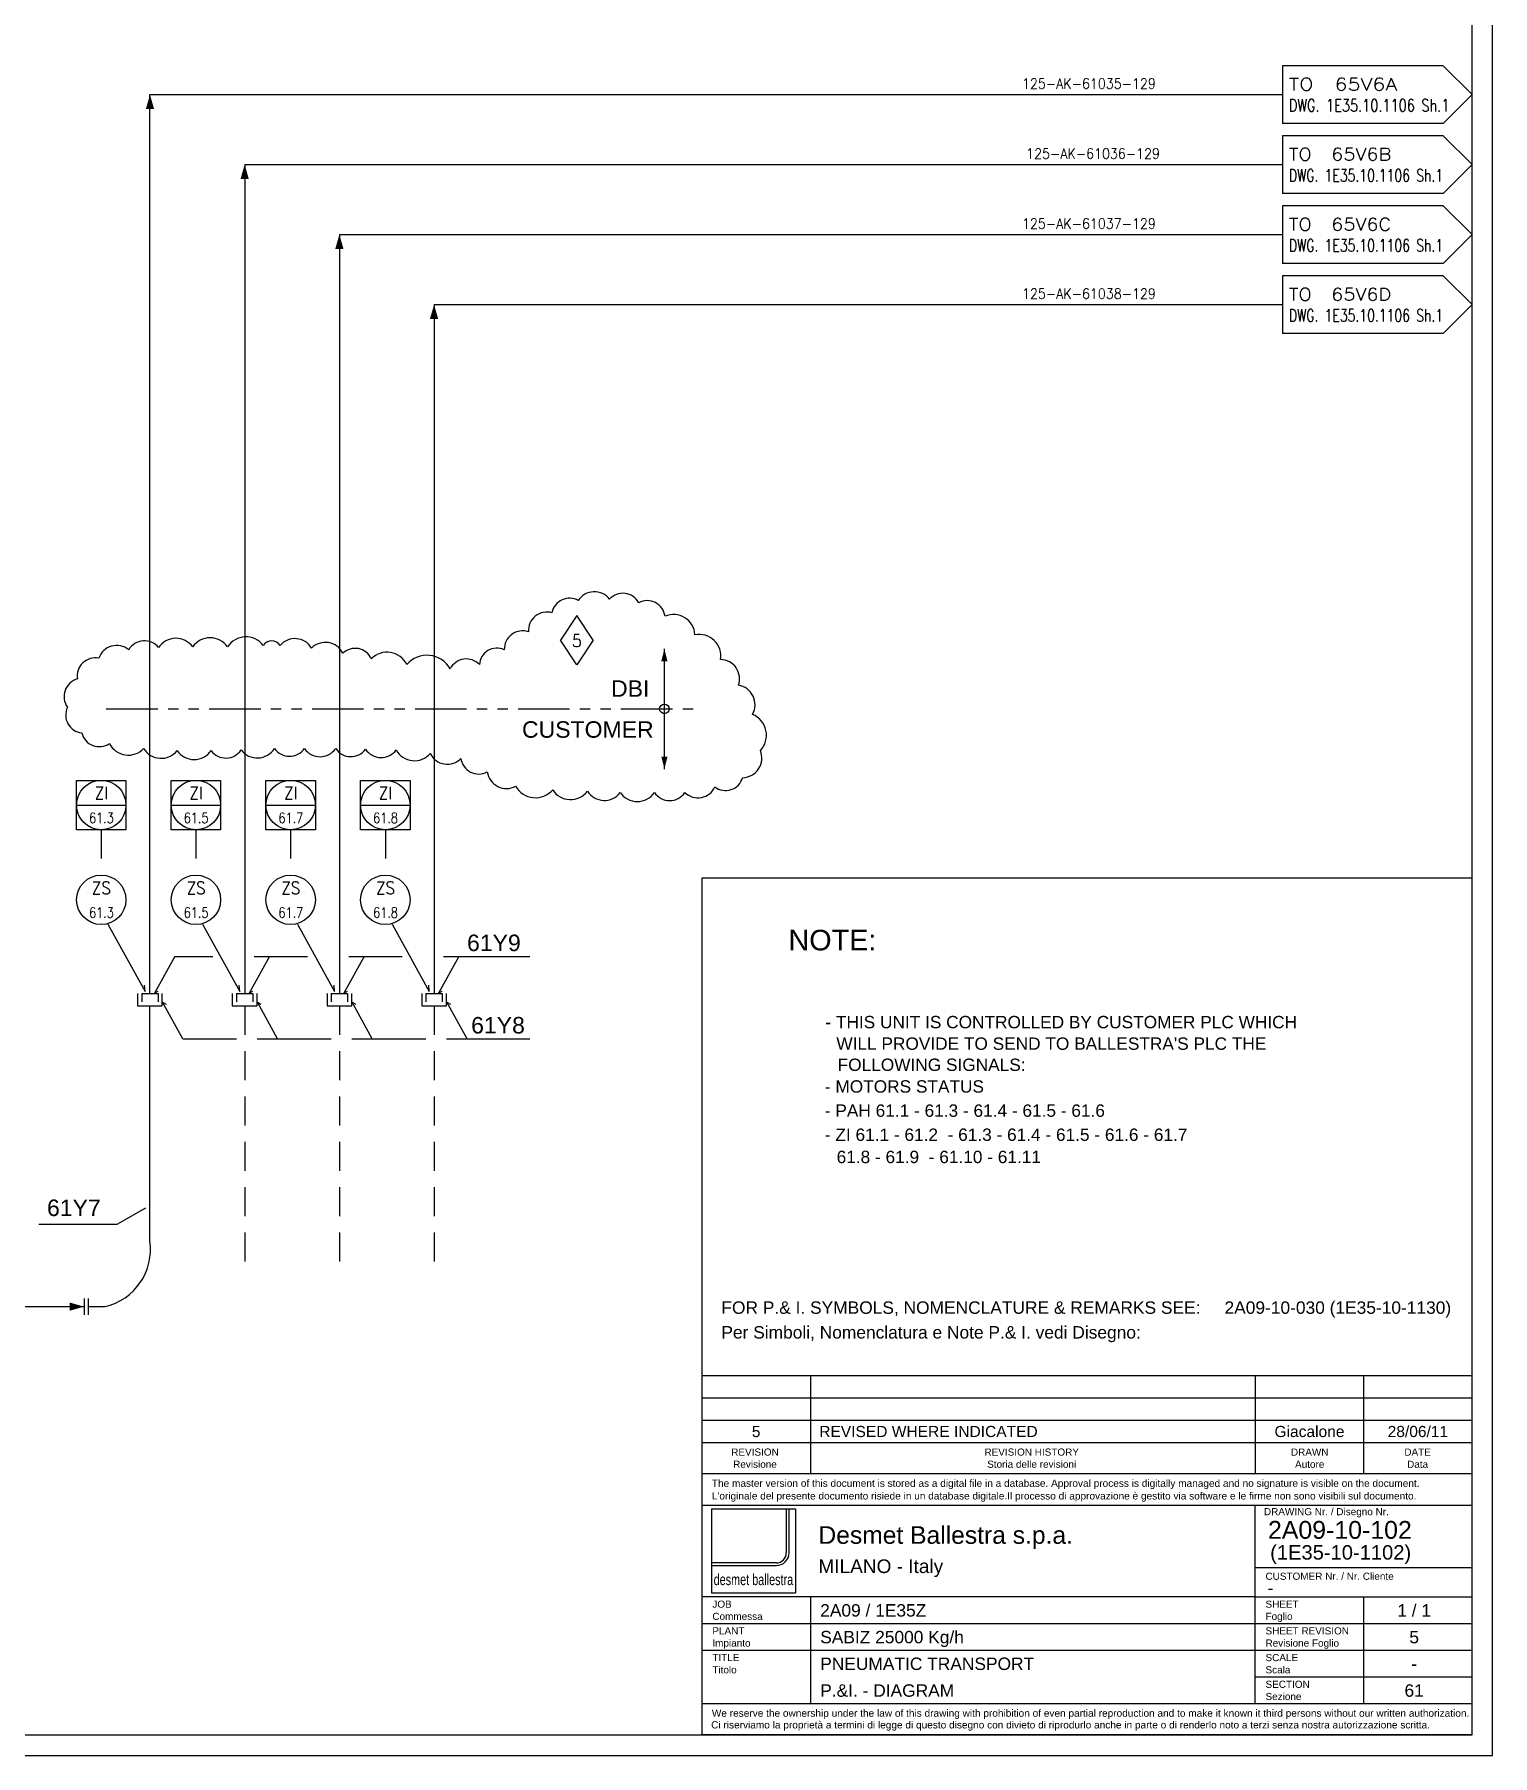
# Model space of a CAD drawing. Header units: millimetres. Extents: x 833 to 974, y 258 to 334.
# Drawn here: x 938.48 to 973.89, y 257.86 to 299.65 of the extents above; entities that cross this region are included whole.
import ezdxf
from ezdxf.enums import TextEntityAlignment as Align

# ---------------------------------------------------------------- set-up
doc = ezdxf.new("R2010")
doc.units = ezdxf.units.MM
for name, pattern in [('DASHDOT', [1, 0.5, -0.25, 0, -0.25]), ('PHANTOM', [2.5, 1.25, -0.25, 0.25, -0.25, 0.25, -0.25]), ('TRATT2', [1.1, 0.7, -0.4])]:
    doc.linetypes.add(name, pattern=pattern)
for name, color, linetype in [('GREEN', 92, 'Continuous'), ('NUVOLA', 6, 'Continuous'), ('RED', 1, 'Continuous'), ('S', 7, 'Continuous'), ('TRATT2', 5, 'TRATT2'), ('XX', 7, 'Continuous'), ('Y', 92, 'Continuous')]:
    doc.layers.add(name, color=color, linetype=linetype)
doc.styles.add('A1', font='arial.ttf', dxfattribs={"height": 0.4})
doc.styles.add('a17', font='arial.ttf', dxfattribs={"height": 0.162})
doc.styles.add('A2', font='arial.ttf', dxfattribs={"height": 0.6})
doc.styles.add('A22', font='arial.ttf', dxfattribs={"height": 0.22})
doc.styles.add('a25', font='arial.ttf', dxfattribs={"height": 0.25})
doc.styles.add('a3', font='arial.ttf', dxfattribs={"height": 0.3})
doc.styles.add('A4', font='arial.ttf', dxfattribs={"height": 0.4})
doc.styles.add('fab', font='arial.ttf', dxfattribs={"width": 0.67})
doc.styles.add('S2', font='SIMPLEX', dxfattribs={"height": 0.2})
doc.styles.add('S25', font='SIMPLEX', dxfattribs={"width": 0.9, "height": 0.25})
doc.styles.add('S3', font='SIMPLEX', dxfattribs={"width": 0.9, "height": 0.3})
doc.linetypes.add('ZIGZAG', pattern='A,0.0001,-0.2,[131,ltypeshp.shx,S=0.2,R=0,X=-0.2,Y=0],-0.4,[131,ltypeshp.shx,S=0.2,R=180,X=0.2,Y=0],-0.2', length=0.8001)

# ---------------------------------------------------------------- blocks, each defined once
blk = doc.blocks.new('LINEA')
at = {"layer": 'S', "style": 'S25', "width": 0.9}
blk.add_attdef('LINE', (0, 0.14), '', height=0.25, dxfattribs=at)
blk = doc.blocks.new('LOSAND-FIT')
for p, q in [((-0.7, 0.7), (-4.6, 0.7)), ((-4.6, 0.7), (-4.6, -0.7)), ((-0.7, 0.7), (0, 0)), ((0, 0), (-0.7, -0.7)), ((-0.7, -0.7), (-4.6, -0.7))]:
    blk.add_line(p, q)
at = {"style": 'S3'}
for tag, width, p, p2 in [('1', 54.6, (-4.45, 0.1), (-0.55, 0.1)), ('2', 19.5, (-4.45, -0.414), (-0.55, -0.414))]:
    blk.add_attdef(tag, text='', height=0.3, dxfattribs=dict(at, width=width)).set_placement(p, p2, align=Align.FIT)
blk = doc.blocks.new('FRECC2')
at = {"layer": 'RED'}
blk.add_solid([(0, 0), (0.35, 0.1), (0.35, -0.1)], dxfattribs=at)
blk = doc.blocks.new('FLANGIA')
at = {"layer": 'GREEN'}
for p, q in [((0, 0.2), (0, -0.2)), ((0.1, 0.2), (0.1, -0.2))]:
    blk.add_line(p, q, dxfattribs=at)
blk = doc.blocks.new('FRECC1', base_point=(50.2, 51.5))
blk.add_solid([(50.2, 51.5), (50.5, 51.575), (50.5, 51.425)])
blk = doc.blocks.new('TAPPO')
at = {"layer": 'GREEN'}
for p, q in [((0, 0.2), (-0.2, 0.2)), ((0, 0.2), (0, -0.2)), ((0, -0.2), (-0.2, -0.2))]:
    blk.add_line(p, q, dxfattribs=at)
blk = doc.blocks.new('LOCALE')
blk.add_circle((0, 0), 0.6)
at = {"width": 0.9}
for tag, height, style, p in [('SIGLA', 0.3, 'S3', (0.005, 0.139)), ('NUMERO', 0.25, 'S25', (0.005, -0.436))]:
    blk.add_attdef(tag, text='', height=height, dxfattribs=dict(at, style=style)).set_placement(p, align=Align.CENTER)
blk = doc.blocks.new('COMPUTER')
blk.add_line((-0.6, 0), (0.6, 0))
blk.add_lwpolyline([(-0.6, 0.6), (0.6, 0.6), (0.6, -0.6), (-0.6, -0.6), (-0.6, 0.6)])
blk.add_circle((0, 0), 0.6)
at = {"width": 0.9}
for tag, height, style, p in [('SIGLA', 0.3, 'S3', (0.005, 0.139)), ('NUMERO', 0.25, 'S25', (0.005, -0.436))]:
    blk.add_attdef(tag, text='', height=height, dxfattribs=dict(at, style=style)).set_placement(p, align=Align.CENTER)
at = {"style": 'S2'}
for tag, p in [('3', (0.8, 0.4)), ('4', (0.8, 0.1))]:
    blk.add_attdef(tag, p, '', height=0.2, dxfattribs=at)
blk = doc.blocks.new('REV')
at = {"layer": 'GREEN'}
for p, q in [((0, 0.6), (-0.4, 0)), ((0.4, 0), (0, 0.6)), ((0, -0.6), (-0.4, 0)), ((0.4, 0), (0, -0.6))]:
    blk.add_line(p, q, dxfattribs=at)
at = {"layer": 'Y', "color": 7, "style": 'S3', "width": 0.9}
blk.add_attdef('REV', text='', height=0.3, dxfattribs=at).set_placement((0, -0.162), align=Align.CENTER)

msp = doc.modelspace()

# ---------------------------------------------------------------- linework, layer by layer
for p, q in [((973.889, 257.856), (973.889, 333.756)), ((953.776, 281.81), (953.776, 284.728)), ((941.883, 277.256), (942.811, 277.256)), ((943.811, 277.256), (945.111, 277.256)), ((946.111, 277.256), (947.411, 277.256)), ((948.411, 277.256), (950.508, 277.256)), ((942.083, 275.256), (943.383, 275.256)), ((943.883, 275.256), (945.683, 275.256)), ((946.183, 275.256), (947.983, 275.256)), ((948.483, 275.256), (950.508, 275.256)), ((940.483, 270.756), (941.183, 271.156)), ((938.583, 270.756), (940.483, 270.756)), ((957.322, 267.077), (957.322, 264.695)), ((968.122, 267.077), (968.122, 264.695)), ((970.755, 267.077), (970.755, 264.695)), ((957.322, 261.707), (957.322, 259.113)), ((970.755, 261.707), (970.755, 259.113)), ((833.098, 257.856), (973.889, 257.856))]:
    msp.add_line(p, q)
at = {"color": 1, "linetype": 'PHANTOM'}
msp.add_line((940.222, 283.269), (954.498, 283.269), dxfattribs=at)
at = {"color": 0}
for p, q in [((973.389, 267.077), (954.689, 267.077)), ((973.389, 266.535), (954.689, 266.535)), ((973.389, 265.993), (954.689, 265.993)), ((954.92, 263.85), (956.963, 263.85)), ((954.92, 263.85), (954.92, 261.807)), ((956.736, 263.85), (956.736, 262.781)), ((956.803, 262.781), (956.803, 263.85)), ((956.963, 263.85), (956.963, 261.807)), ((956.491, 262.535), (954.92, 262.535)), ((954.92, 262.469), (956.491, 262.469)), ((954.92, 261.807), (956.963, 261.807)), ((973.389, 261.059), (954.689, 261.059)), ((973.389, 260.41), (954.689, 260.41)), ((973.389, 259.761), (968.122, 259.761))]:
    msp.add_line(p, q, dxfattribs=at)
for points in [[(940.262, 278.045), (941.165, 276.406), (941.153, 276.563)], [(942.562, 278.045), (943.465, 276.406), (943.453, 276.563)], [(944.862, 278.045), (945.765, 276.406), (945.753, 276.563)], [(947.162, 278.045), (948.065, 276.406), (948.053, 276.563)], [(941.883, 277.256), (941.391, 276.364), (941.479, 276.414)], [(944.183, 277.256), (943.691, 276.364), (943.779, 276.414)], [(946.483, 277.256), (945.991, 276.364), (946.079, 276.414)], [(948.783, 277.256), (948.291, 276.364), (948.379, 276.414)], [(942.083, 275.256), (941.591, 276.149), (941.679, 276.099)], [(944.383, 275.256), (943.891, 276.149), (943.979, 276.099)], [(946.683, 275.256), (946.191, 276.149), (946.279, 276.099)], [(948.983, 275.256), (948.491, 276.149), (948.579, 276.099)]]:
    msp.add_lwpolyline(points)
msp.add_circle((953.776, 283.269), 0.116)
for radius in [0.312, 0.246]:
    msp.add_arc((956.491, 262.781), radius, 270, 0, dxfattribs=at)
at = {"layer": 'GREEN'}
for points in [[(940.983, 276.356), (940.983, 276.056), (941.583, 276.056), (941.583, 276.356)], [(943.283, 276.356), (943.283, 276.056), (943.883, 276.056), (943.883, 276.356)], [(945.583, 276.356), (945.583, 276.056), (946.183, 276.056), (946.183, 276.356)], [(947.883, 276.356), (947.883, 276.056), (948.483, 276.056), (948.483, 276.356)]]:
    msp.add_lwpolyline(points, dxfattribs=at)
at = {"layer": 'NUVOLA'}
msp.add_lwpolyline([(944.031, 284.811, 0.520567), (943.167, 284.776, 0.520567), (943.167, 284.776, 0.520567), (942.321, 284.776, 0.520567), (942.321, 284.776, 0.520567), (941.492, 284.759, 0.520567), (941.492, 284.759, 0.520567), (940.766, 284.707, 0.520567), (940.766, 284.707, 0.520567), (940.04, 284.5, 0.520567), (940.04, 284.5, 0.520567), (939.522, 283.999, 0.520567), (939.522, 283.999, 0.520567), (939.28, 283.309, 0.520567), (939.28, 283.309, 0.520567), (939.626, 282.687, 0.520567), (939.626, 282.687, 0.520567), (940.3, 282.428, 0.520567), (940.3, 282.428, 0.520567), (941.129, 282.307, 0.520567), (941.129, 282.307, 0.520567), (941.941, 282.256, 0.520567), (941.941, 282.256, 0.520567), (942.77, 282.256, 0.520567), (942.77, 282.256, 0.520567), (943.496, 282.273, 0.520567), (943.496, 282.273, 0.520567), (944.308, 282.307, 0.520567), (944.308, 282.307, 0.520567), (945.033, 282.307, 0.520567), (945.033, 282.307, 0.520567), (945.793, 282.307, 0.520567), (945.793, 282.307, 0.520567), (946.519, 282.29, 0.520567), (946.519, 282.29, 0.520567), (947.262, 282.273, 0.520567), (947.262, 282.273, 0.520567), (948.091, 282.186, 0.520567), (948.091, 282.186, 0.520567), (948.834, 282.066, 0.520567), (948.834, 282.066, 0.520567), (949.473, 281.738, 0.520567), (949.473, 281.738, 0.520567), (950.164, 281.392, 0.520567), (950.164, 281.392, 0.520567), (951.063, 281.306, 0.520567), (951.063, 281.306, 0.520567), (951.909, 281.271, 0.520567), (951.909, 281.271, 0.520567), (952.704, 281.237, 0.520567), (952.704, 281.237, 0.520567), (953.533, 281.237, 0.520567), (953.533, 281.237, 0.520567), (954.276, 281.237, 0.520567), (954.276, 281.237, 0.520567), (955.002, 281.375, 0.520567), (955.002, 281.375, 0.520567), (955.676, 281.599, 0.520567), (955.676, 281.599, 0.520567), (956.108, 282.256, 0.520567), (956.108, 282.256, 0.520567), (955.917, 283.136, 0.520567), (955.917, 283.136, 0.520567), (955.572, 283.844, 0.520567), (955.572, 283.844, 0.520567), (955.14, 284.465, 0.520567), (955.14, 284.465, 0.520567), (954.518, 285.07, 0.520567), (954.518, 285.07, 0.520567), (953.792, 285.519, 0.520567), (953.792, 285.519, 0.520567), (953.153, 285.847, 0.520567), (953.153, 285.847, 0.520567), (952.445, 285.933, 0.520567), (952.445, 285.933, 0.520567), (951.685, 285.898, 0.520567), (951.685, 285.898, 0.520567), (951.046, 285.605, 0.520567), (951.046, 285.605, 0.520567), (950.475, 285.139, 0.520567), (950.475, 285.139, 0.520567), (949.888, 284.707, 0.520567), (949.888, 284.707, 0.520567), (949.283, 284.345, 0.520567), (949.283, 284.345, 0.520567), (948.575, 284.241, 0.520567), (948.575, 284.241, 0.520567), (947.521, 284.345, 0.520567), (947.521, 284.345, 0.520567), (946.657, 284.483, 0.520567), (946.657, 284.483, 0.520567), (945.966, 284.621, 0.520567), (945.966, 284.621, 0.520567), (945.206, 284.742, 0.520567), (945.206, 284.742, 0.520567), (944.446, 284.811, 0.520567), (944.446, 284.811, 0.520567)], format="xyb", close=True, dxfattribs=at)
at = {"layer": 'RED'}
for p, q in [((973.389, 258.356), (973.389, 333.256)), ((941.283, 276.356), (941.283, 298.186)), ((941.283, 298.186), (968.789, 298.186)), ((943.583, 296.486), (943.583, 276.356)), ((943.583, 296.486), (968.789, 296.486)), ((945.883, 294.786), (968.789, 294.786)), ((945.883, 294.786), (945.883, 276.356)), ((948.183, 293.086), (968.789, 293.086)), ((948.183, 293.086), (948.183, 276.356)), ((954.689, 279.156), (954.689, 258.374)), ((973.389, 279.156), (954.689, 279.156)), ((930.071, 268.756), (939.683, 268.756)), ((973.389, 258.356), (973.389, 267.077)), ((973.389, 265.452), (954.689, 265.452)), ((973.389, 264.695), (954.689, 264.695)), ((954.689, 263.938), (973.389, 263.938)), ((968.122, 259.113), (968.122, 263.938)), ((973.389, 262.412), (968.122, 262.412)), ((968.122, 261.707), (954.689, 261.707)), ((968.122, 261.707), (973.389, 261.707)), ((973.389, 259.113), (954.689, 259.113)), ((833.598, 258.356), (973.389, 258.356)), ((973.389, 258.356), (954.689, 258.356))]:
    msp.add_line(p, q, dxfattribs=at)
at = {"layer": 'RED', "linetype": 'ZIGZAG'}
msp.add_lwpolyline([(939.783, 268.756), (940.183, 268.756, 0.391287), (941.283, 270.356), (941.283, 276.056)], format="xyb", dxfattribs=at)
at = {"layer": 'TRATT2'}
for p, q in [((940.099, 280.334), (940.099, 279.234)), ((942.399, 280.334), (942.399, 279.234)), ((944.699, 280.334), (944.699, 279.234)), ((946.999, 280.334), (946.999, 279.234)), ((943.583, 276.056), (943.583, 269.856)), ((945.883, 276.056), (945.883, 269.856)), ((948.183, 276.056), (948.183, 269.856))]:
    msp.add_line(p, q, dxfattribs=at)

# ---------------------------------------------------------------- block references
ref = msp.add_blockref('LOSAND-FIT', (973.389, 298.186))
ref.add_attrib('1', 'TO  65V6A     ', dxfattribs={"height": 0.3, "style": 'S3', "width": 0.992727}).set_placement((968.939, 298.286), (972.839, 298.286), align=Align.FIT)
ref.add_attrib('2', 'DWG. 1E35.10.1106 Sh.1', dxfattribs={"height": 0.3, "style": 'S3', "width": 0.735849}).set_placement((968.939, 297.772), (972.839, 297.772), align=Align.FIT)
for name, p, rotation in [('FRECC2', (941.283, 298.186), 270), ('FRECC2', (943.583, 296.486), 270), ('FRECC2', (945.883, 294.786), 270), ('FRECC2', (948.183, 293.086), 270), ('FRECC1', (953.776, 284.728), 270), ('FRECC1', (953.776, 281.81), 90), ('FRECC2', (939.683, 268.756), 180)]:
    msp.add_blockref(name, p, dxfattribs=dict(rotation=rotation))
ref = msp.add_blockref('LOSAND-FIT', (973.389, 296.486))
ref.add_attrib('1', 'TO  65V6B      ', dxfattribs={"height": 0.3, "style": 'S3', "width": 0.931741}).set_placement((968.939, 296.586), (972.839, 296.586), align=Align.FIT)
ref.add_attrib('2', 'DWG. 1E35.10.1106 Sh.1 ', dxfattribs={"height": 0.3, "style": 'S3', "width": 0.680798}).set_placement((968.939, 296.072), (972.839, 296.072), align=Align.FIT)
ref = msp.add_blockref('LOSAND-FIT', (973.389, 294.786))
ref.add_attrib('1', 'TO  65V6C      ', dxfattribs={"height": 0.3, "style": 'S3', "width": 0.931741}).set_placement((968.939, 294.886), (972.839, 294.886), align=Align.FIT)
ref.add_attrib('2', 'DWG. 1E35.10.1106 Sh.1 ', dxfattribs={"height": 0.3, "style": 'S3', "width": 0.680798}).set_placement((968.939, 294.372), (972.839, 294.372), align=Align.FIT)
ref = msp.add_blockref('LOSAND-FIT', (973.389, 293.086))
ref.add_attrib('1', 'TO  65V6D      ', dxfattribs={"height": 0.3, "style": 'S3', "width": 0.931741}).set_placement((968.939, 293.186), (972.839, 293.186), align=Align.FIT)
ref.add_attrib('2', 'DWG. 1E35.10.1106 Sh.1 ', dxfattribs={"height": 0.3, "style": 'S3', "width": 0.680798}).set_placement((968.939, 292.672), (972.839, 292.672), align=Align.FIT)
msp.add_blockref('REV', (951.65, 284.936)).add_auto_attribs({'REV': '5'})
ref = msp.add_blockref('COMPUTER', (940.099, 280.934))
ref.add_attrib('SIGLA', 'ZI', dxfattribs={"height": 0.3, "style": 'S3', "width": 0.9}).set_placement((940.104, 281.074), align=Align.CENTER)
ref.add_attrib('NUMERO', '61.3', dxfattribs={"height": 0.25, "style": 'S25', "width": 0.8}).set_placement((940.104, 280.498), align=Align.CENTER)
ref = msp.add_blockref('COMPUTER', (942.399, 280.934))
ref.add_attrib('SIGLA', 'ZI', dxfattribs={"height": 0.3, "style": 'S3', "width": 0.9}).set_placement((942.404, 281.074), align=Align.CENTER)
ref.add_attrib('NUMERO', '61.5', dxfattribs={"height": 0.25, "style": 'S25', "width": 0.8}).set_placement((942.404, 280.498), align=Align.CENTER)
ref = msp.add_blockref('COMPUTER', (944.699, 280.934))
ref.add_attrib('SIGLA', 'ZI', dxfattribs={"height": 0.3, "style": 'S3', "width": 0.9}).set_placement((944.704, 281.074), align=Align.CENTER)
ref.add_attrib('NUMERO', '61.7', dxfattribs={"height": 0.25, "style": 'S25', "width": 0.8}).set_placement((944.704, 280.498), align=Align.CENTER)
ref = msp.add_blockref('COMPUTER', (946.999, 280.934))
ref.add_attrib('SIGLA', 'ZI', dxfattribs={"height": 0.3, "style": 'S3', "width": 0.9}).set_placement((947.004, 281.074), align=Align.CENTER)
ref.add_attrib('NUMERO', '61.8', dxfattribs={"height": 0.25, "style": 'S25', "width": 0.8}).set_placement((947.004, 280.498), align=Align.CENTER)
ref = msp.add_blockref('LOCALE', (940.099, 278.634))
ref.add_attrib('SIGLA', 'ZS', dxfattribs={"height": 0.3, "style": 'S3', "width": 0.9}).set_placement((940.104, 278.774), align=Align.CENTER)
ref.add_attrib('NUMERO', '61.3', dxfattribs={"height": 0.25, "style": 'S25', "width": 0.8}).set_placement((940.104, 278.198), align=Align.CENTER)
ref = msp.add_blockref('LOCALE', (942.399, 278.634))
ref.add_attrib('SIGLA', 'ZS', dxfattribs={"height": 0.3, "style": 'S3', "width": 0.9}).set_placement((942.404, 278.774), align=Align.CENTER)
ref.add_attrib('NUMERO', '61.5', dxfattribs={"height": 0.25, "style": 'S25', "width": 0.8}).set_placement((942.404, 278.198), align=Align.CENTER)
ref = msp.add_blockref('LOCALE', (944.699, 278.634))
ref.add_attrib('SIGLA', 'ZS', dxfattribs={"height": 0.3, "style": 'S3', "width": 0.9}).set_placement((944.704, 278.774), align=Align.CENTER)
ref.add_attrib('NUMERO', '61.7', dxfattribs={"height": 0.25, "style": 'S25', "width": 0.8}).set_placement((944.704, 278.198), align=Align.CENTER)
ref = msp.add_blockref('LOCALE', (946.999, 278.634))
ref.add_attrib('SIGLA', 'ZS', dxfattribs={"height": 0.3, "style": 'S3', "width": 0.9}).set_placement((947.004, 278.774), align=Align.CENTER)
ref.add_attrib('NUMERO', '61.8', dxfattribs={"height": 0.25, "style": 'S25', "width": 0.8}).set_placement((947.004, 278.198), align=Align.CENTER)
at = {"linetype": 'DASHDOT', "rotation": 90}
for p in [(941.283, 276.356), (943.583, 276.356), (945.883, 276.356), (948.183, 276.356)]:
    msp.add_blockref('TAPPO', p, dxfattribs=at)
msp.add_blockref('FLANGIA', (939.683, 268.756))
at = {"layer": 'TRATT2'}
for p, values in [((962.461, 298.186), {'LINE': '125-AK-61035-129'}), ((962.561, 296.486), {'LINE': '125-AK-61036-129'})]:
    msp.add_blockref('LINEA', p, dxfattribs=at).add_auto_attribs(values)
at = {"layer": 'XX'}
for p, values in [((962.461, 294.786), {'LINE': '125-AK-61037-129'}), ((962.461, 293.086), {'LINE': '125-AK-61038-129'})]:
    msp.add_blockref('LINEA', p, dxfattribs=at).add_auto_attribs(values)

# ---------------------------------------------------------------- texts
for s, height, style, p in [('DBI', 0.4, 'A1', (952.481, 283.564)), ('CUSTOMER', 0.4, 'A1', (950.318, 282.569)), ('REVISED WHERE INDICATED', 0.27023, 'a25', (957.536, 265.59)), ('The master version of this document is stored as a digital file in a database. Approval process is digitally managed and no signature is visible on the document. ', 0.17511, 'a17', (954.928, 264.381)), ("L'originale del presente documento risiede in un database digitale.Il processo di approvazione è gestito via software e le firme non sono visibili sul documento.", 0.17511, 'a17', (954.928, 264.074)), ('DRAWING Nr. / Disegno Nr.', 0.17295, 'a17', (968.336, 263.692)), ('Desmet Ballestra s.p.a.', 0.42805, 'A22', (957.517, 262.998)), ('2A09-10-102', 0.43237, 'A4', (968.434, 263.12)), ('(1E35-10-1102)', 0.35, 'A22', (968.487, 262.615)), ('MILANO - Italy', 0.33076, 'a17', (957.517, 262.288)), ('CUSTOMER Nr. / Nr. Cliente', 0.17295, 'a17', (968.374, 262.124)), ('JOB', 0.1729, 'a17', (954.941, 261.446)), ('SHEET', 0.1729, 'a17', (968.374, 261.446)), ('Commessa', 0.1729, 'a17', (954.941, 261.15)), ('Foglio', 0.1729, 'a17', (968.374, 261.15)), ('PLANT', 0.1729, 'a17', (954.941, 260.798)), ('SHEET REVISION', 0.17295, 'a17', (968.374, 260.798)), ('Impianto', 0.1729, 'a17', (954.941, 260.502)), ('Revisione Foglio', 0.17295, 'a17', (968.374, 260.502)), ('TITLE', 0.1729, 'a17', (954.941, 260.149)), ('Titolo', 0.1729, 'a17', (954.941, 259.853)), ('SCALE', 0.1729, 'a17', (968.374, 260.149)), ('Scala', 0.1729, 'a17', (968.374, 259.853)), ('SECTION', 0.1729, 'a17', (968.374, 259.501)), ('Sezione', 0.1729, 'a17', (968.374, 259.205)), ('Ci riserviamo la proprietà a termini di legge di questo disegno con divieto di riprodurlo anche in parte o di renderlo noto a terzi senza nostra autorizzazione scritta.', 0.17511, 'a17', (954.911, 258.515)), ('We reserve the ownership under the law of this drawing with prohibition of even partial reproduction and to make it known it third persons without our written authorization.', 0.17511, 'a17', (954.928, 258.799))]:
    msp.add_text(s, height=height, dxfattribs=dict(style=style)).set_placement(p)
at = {"lineweight": 30, "style": 'a3'}
for s, p in [('FOR P.& I. SYMBOLS, NOMENCLATURE & REMARKS SEE:     2A09-10-030 (1E35-10-1130)', (955.16, 268.582)), ('Per Simboli, Nomenclatura e Note P.& I. vedi Disegno:', (955.16, 267.982)), ('2A09 / 1E35Z', (957.56, 261.231)), ('SABIZ 25000 Kg/h', (957.56, 260.582)), ('PNEUMATIC TRANSPORT', (957.56, 259.934)), ('P.&I. - DIAGRAM', (957.56, 259.285))]:
    msp.add_text(s, height=0.30158, dxfattribs=at).set_placement(p)
for s, height, style, p in [('5', 0.27, 'a25', (956.004, 265.59)), ('Giacalone', 0.2702, 'a25', (969.442, 265.59)), ('28/06/11', 0.2702, 'a25', (972.075, 265.59)), ('REVISION', 0.1729, 'a17', (955.976, 265.139)), ('Revisione', 0.1729, 'a17', (955.976, 264.843)), ('REVISION HISTORY', 0.17295, 'a17', (962.696, 265.139)), ('Storia delle revisioni', 0.17295, 'a17', (962.696, 264.843)), ('DRAWN', 0.1729, 'a17', (969.447, 265.139)), ('Autore', 0.1729, 'a17', (969.447, 264.843)), ('DATE', 0.1729, 'a17', (972.068, 265.139)), ('Data', 0.1729, 'a17', (972.068, 264.843))]:
    msp.add_text(s, height=height, dxfattribs=dict(style=style)).set_placement(p, align=Align.CENTER)
at = {"color": 0, "style": 'fab', "width": 0.7}
msp.add_text('desmet ballestra', height=0.26921, dxfattribs=at).set_placement((954.972, 261.995))
at = {"lineweight": 30, "style": 'a3'}
for s, height, p in [('-', 0.302, (968.498, 261.776)), ('1 / 1', 0.3016, (971.984, 261.231)), ('5', 0.302, (971.984, 260.582)), ('-', 0.302, (971.984, 259.934)), ('61', 0.3016, (971.984, 259.285))]:
    msp.add_text(s, height=height, dxfattribs=at).set_placement(p, align=Align.CENTER)
at = {"layer": 'GREEN', "color": 0, "style": 'A2'}
msp.add_text('NOTE:', height=0.5, dxfattribs=at).set_placement((956.789, 277.406))
at = {"layer": 'GREEN', "color": 7, "style": 'a3'}
for s, p in [(' - THIS UNIT IS CONTROLLED BY CUSTOMER PLC WHICH', (957.569, 275.515)), ("        WILL PROVIDE TO SEND TO BALLESTRA'S PLC THE", (957.021, 274.992)), ('        FOLLOWING SIGNALS:', (957.052, 274.479)), ('      - MOTORS STATUS', (956.974, 273.952)), ('      - PAH 61.1 - 61.3 - 61.4 - 61.5 - 61.6', (956.974, 273.366)), ('      - ZI 61.1 - 61.2  - 61.3 - 61.4 - 61.5 - 61.6 - 61.7', (956.974, 272.781)), ('           61.8 - 61.9  - 61.10 - 61.11', (956.678, 272.241))]:
    msp.add_text(s, height=0.3, dxfattribs=at).set_placement(p)
at = {"layer": 'Y', "style": 'A4'}
for s, p in [('61Y9', (948.983, 277.389)), ('61Y8', (949.083, 275.389)), ('61Y7', (938.783, 270.956))]:
    msp.add_text(s, height=0.4, dxfattribs=at).set_placement(p)

doc.saveas('drawing.dxf')
